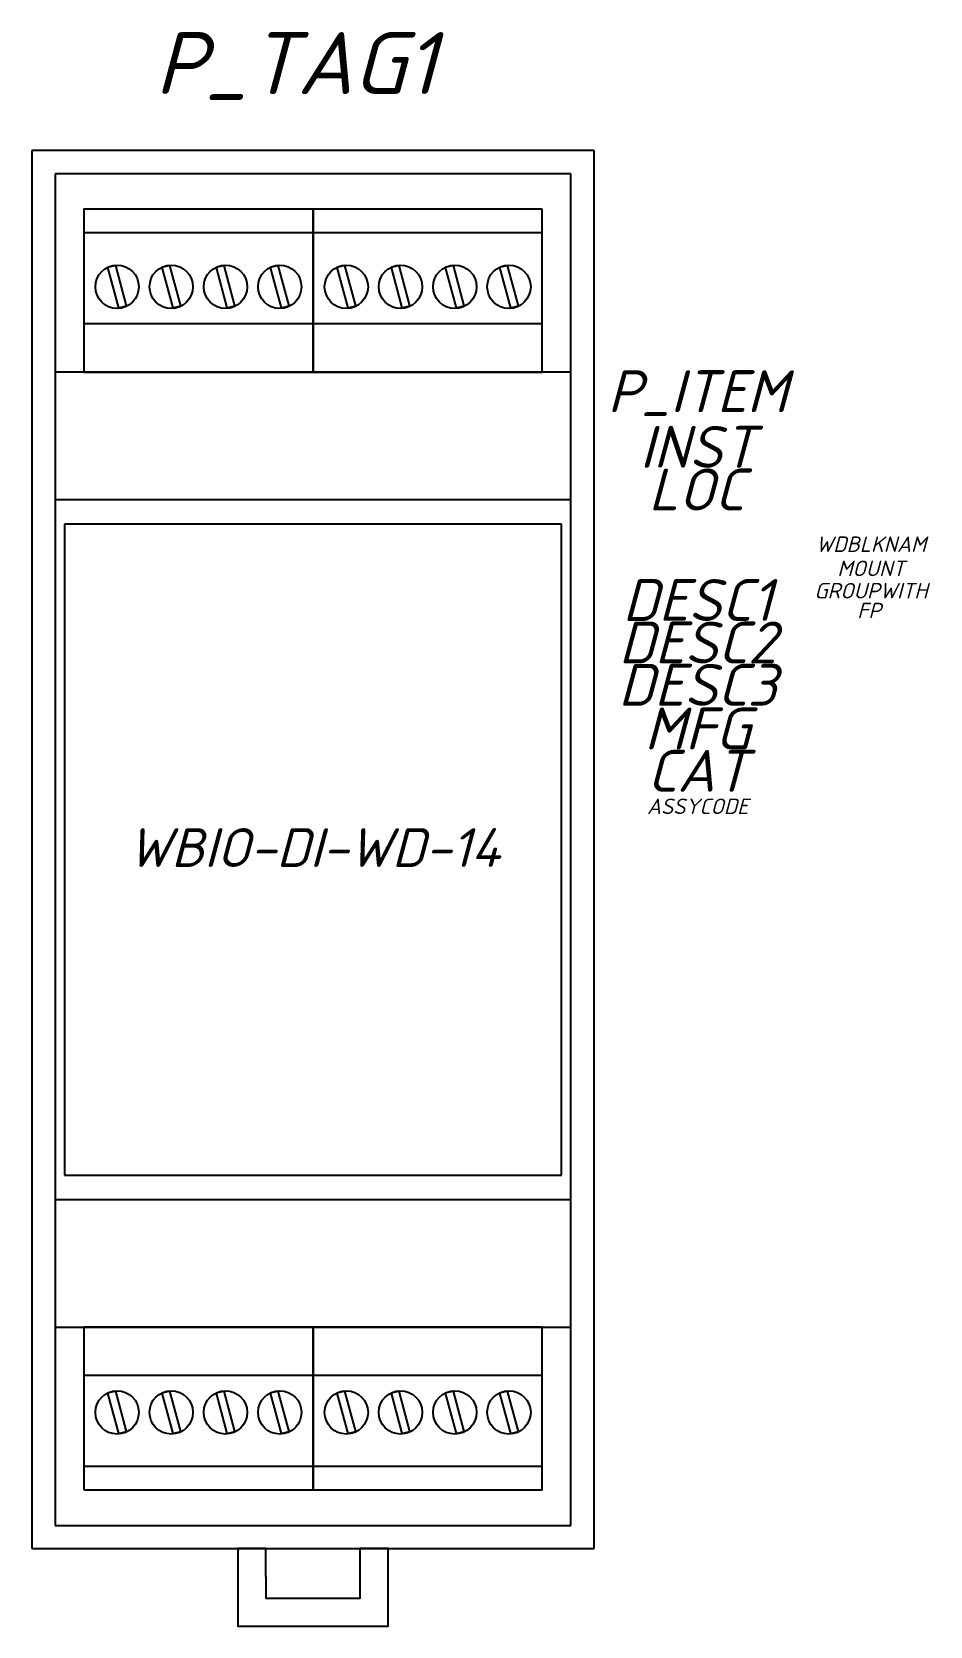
# Model space of a CAD drawing. Header units: millimetres. Extents: x 0 to 58, y -19 to 84.
import ezdxf
from ezdxf.enums import TextEntityAlignment as Align

# ---------------------------------------------------------------- set-up
doc = ezdxf.new("R2010")
doc.units = ezdxf.units.MM
doc.header["$LTSCALE"] = 6
doc.layers.add('Винты', color=8, linetype='Continuous')
doc.styles.add('WD_IEC', font='isocpeui.ttf', dxfattribs={"height": 2.5})

# ---------------------------------------------------------------- blocks, each defined once
blk = doc.blocks.new('*U3')
at = {"layer": 'Винты'}
blk.add_lwpolyline([(0.09, -1.37), (0.61, -1.24), (-0.09, 1.37), (-0.61, 1.24)], close=True, dxfattribs=at)
blk.add_circle((0, 0), 1.4, dxfattribs=at)
blk = doc.blocks.new('*U2')
at = {"layer": 'Винты'}
blk.add_lwpolyline([(0.09, -1.37), (0.61, -1.24), (-0.09, 1.37), (-0.61, 1.24)], close=True, dxfattribs=at)
blk.add_circle((0, 0), 1.4, dxfattribs=at)
blk = doc.blocks.new('*U1')
at = {"layer": 'Винты'}
blk.add_lwpolyline([(0.09, -1.37), (0.61, -1.24), (-0.09, 1.37), (-0.61, 1.24)], close=True, dxfattribs=at)
blk.add_circle((0, 0), 1.4, dxfattribs=at)
blk = doc.blocks.new('*U0')
at = {"layer": 'Винты'}
blk.add_lwpolyline([(0.09, -1.37), (0.61, -1.24), (-0.09, 1.37), (-0.61, 1.24)], close=True, dxfattribs=at)
blk.add_circle((0, 0), 1.4, dxfattribs=at)

msp = doc.modelspace()

# ---------------------------------------------------------------- linework, layer by layer
for p, q in [((0, 75.91), (0, -14.29)), ((36.3, 75.91), (0, 75.91)), ((36.3, -14.29), (36.3, 75.91)), ((1.5, 74.41), (1.5, -12.79)), ((34.8, 74.41), (1.5, 74.41)), ((34.8, -12.79), (34.8, 74.41)), ((0, 61.62), (0, 0)), ((0, 61.62), (0, 61.62)), ((34.8, 61.62), (1.5, 61.62)), ((18.15, 61.62), (18.15, 61.62)), ((32.95, 61.62), (32.95, 61.62)), ((36.3, 0), (36.3, 61.62)), ((0, 53.38), (0, 53.38)), ((34.8, 53.38), (1.5, 53.38)), ((2.1, 51.81), (2.1, 9.81)), ((34.2, 51.81), (2.1, 51.81)), ((34.2, 9.81), (34.2, 51.81)), ((2.1, 9.81), (34.2, 9.81)), ((1.5, 8.24), (34.8, 8.24)), ((1.5, 0), (34.8, 0)), ((3.35, 0), (3.35, 0)), ((18.15, 0), (18.15, 0)), ((1.5, -12.79), (34.8, -12.79)), ((0, -14.29), (36.3, -14.29)), ((15.1, -16.09), (15.1, -14.29)), ((21.2, -16.09), (21.2, -14.29))]:
    msp.add_line(p, q)
for points in [[(18.15, 72.12), (3.35, 72.12), (3.35, 70.62), (18.15, 70.62)], [(18.15, 72.12), (3.35, 72.12), (3.35, 61.62), (18.15, 61.62)], [(32.95, 72.12), (18.15, 72.12), (18.15, 70.62), (32.95, 70.62)], [(32.95, 72.12), (18.15, 72.12), (18.15, 61.62), (32.95, 61.62)], [(18.15, 64.72), (3.35, 64.72), (3.35, 61.62), (18.15, 61.62)], [(32.95, 64.72), (18.15, 64.72), (18.15, 61.62), (32.95, 61.62)], [(3.35, -3.1), (18.15, -3.1), (18.15, 0), (3.35, 0)], [(3.35, -10.5), (18.15, -10.5), (18.15, 0), (3.35, 0)], [(18.15, -3.1), (32.95, -3.1), (32.95, 0), (18.15, 0)], [(18.15, -10.5), (32.95, -10.5), (32.95, 0), (18.15, 0)], [(3.35, -10.5), (18.15, -10.5), (18.15, -9), (3.35, -9)], [(18.15, -10.5), (32.95, -10.5), (32.95, -9), (18.15, -9)]]:
    msp.add_lwpolyline(points, close=True)
for points in [[(15.1, -14.29), (13.3, -14.29), (13.3, -19.29), (23, -19.29), (23, -14.29), (21.2, -14.29)], [(15.1, -16.09), (15.1, -17.49), (21.2, -17.49), (21.2, -16.09)]]:
    msp.add_lwpolyline(points)

# ---------------------------------------------------------------- block references
at = {"color": 0, "linetype": 'ByBlock', "lineweight": -2, "transparency": 16777216, "rotation": 180}
for name, p in [('*U2', (5.5, 67.12)), ('*U2', (9, 67.12)), ('*U2', (12.5, 67.12)), ('*U2', (16, 67.12)), ('*U3', (20.3, 67.12)), ('*U3', (23.8, 67.12)), ('*U3', (27.3, 67.12)), ('*U3', (30.8, 67.12))]:
    msp.add_blockref(name, p, dxfattribs=at)
at = {"color": 0, "linetype": 'ByBlock', "lineweight": -2, "transparency": 16777216}
for name, p in [('*U1', (5.5, -5.5)), ('*U1', (9, -5.5)), ('*U1', (12.5, -5.5)), ('*U1', (16, -5.5)), ('*U0', (20.3, -5.5)), ('*U0', (23.8, -5.5)), ('*U0', (27.3, -5.5)), ('*U0', (30.8, -5.5))]:
    msp.add_blockref(name, p, dxfattribs=at)

# ---------------------------------------------------------------- texts
at = {"insert": (6.2, 32.19), "char_height": 2.5, "attachment_point": 1, "style": 'WD_IEC'}
msp.add_mtext_dynamic_manual_height_columns('WBIO-DI-WD-14', width=30.7593, gutter_width=12.5, heights=[0], dxfattribs=at)
at = {"style": 'WD_IEC'}
for tag, height, p in [('P_TAG1', 4, (17.03, 79.55)), ('DESC1', 2.7, (42.97, 45.56)), ('DESC2', 2.7, (42.97, 42.82)), ('DESC3', 2.7, (42.97, 40.09))]:
    msp.add_attdef(tag, text='', height=height, dxfattribs=at).set_placement(p, align=Align.CENTER)
for tag, text, height, flags, p in [('P_ITEM', '', 2.7, 1, (42.97, 59.03)), ('INST', '', 2.7, 1, (42.97, 55.44)), ('LOC', '', 2.7, 1, (42.9, 52.69)), ('WDBLKNAM', 'AM', 1, 1, (54.17, 50.01)), ('MOUNT', '', 1, 1, (54.17, 48.45)), ('GROUPWITH', '', 1, 1, (54.17, 47.01)), ('FP', '', 1, 1, (54.05, 45.73)), ('MFG', '', 2.7, 1, (42.97, 37.27)), ('CAT', 'WBIO-DI-WD-14', 2.7, 1, (42.97, 34.54)), ('ASSYCODE', '', 1, 9, (42.98, 33.1))]:
    msp.add_attdef(tag, text=text, height=height, dxfattribs=dict(at, flags=flags)).set_placement(p, align=Align.CENTER)

doc.saveas('drawing.dxf')
